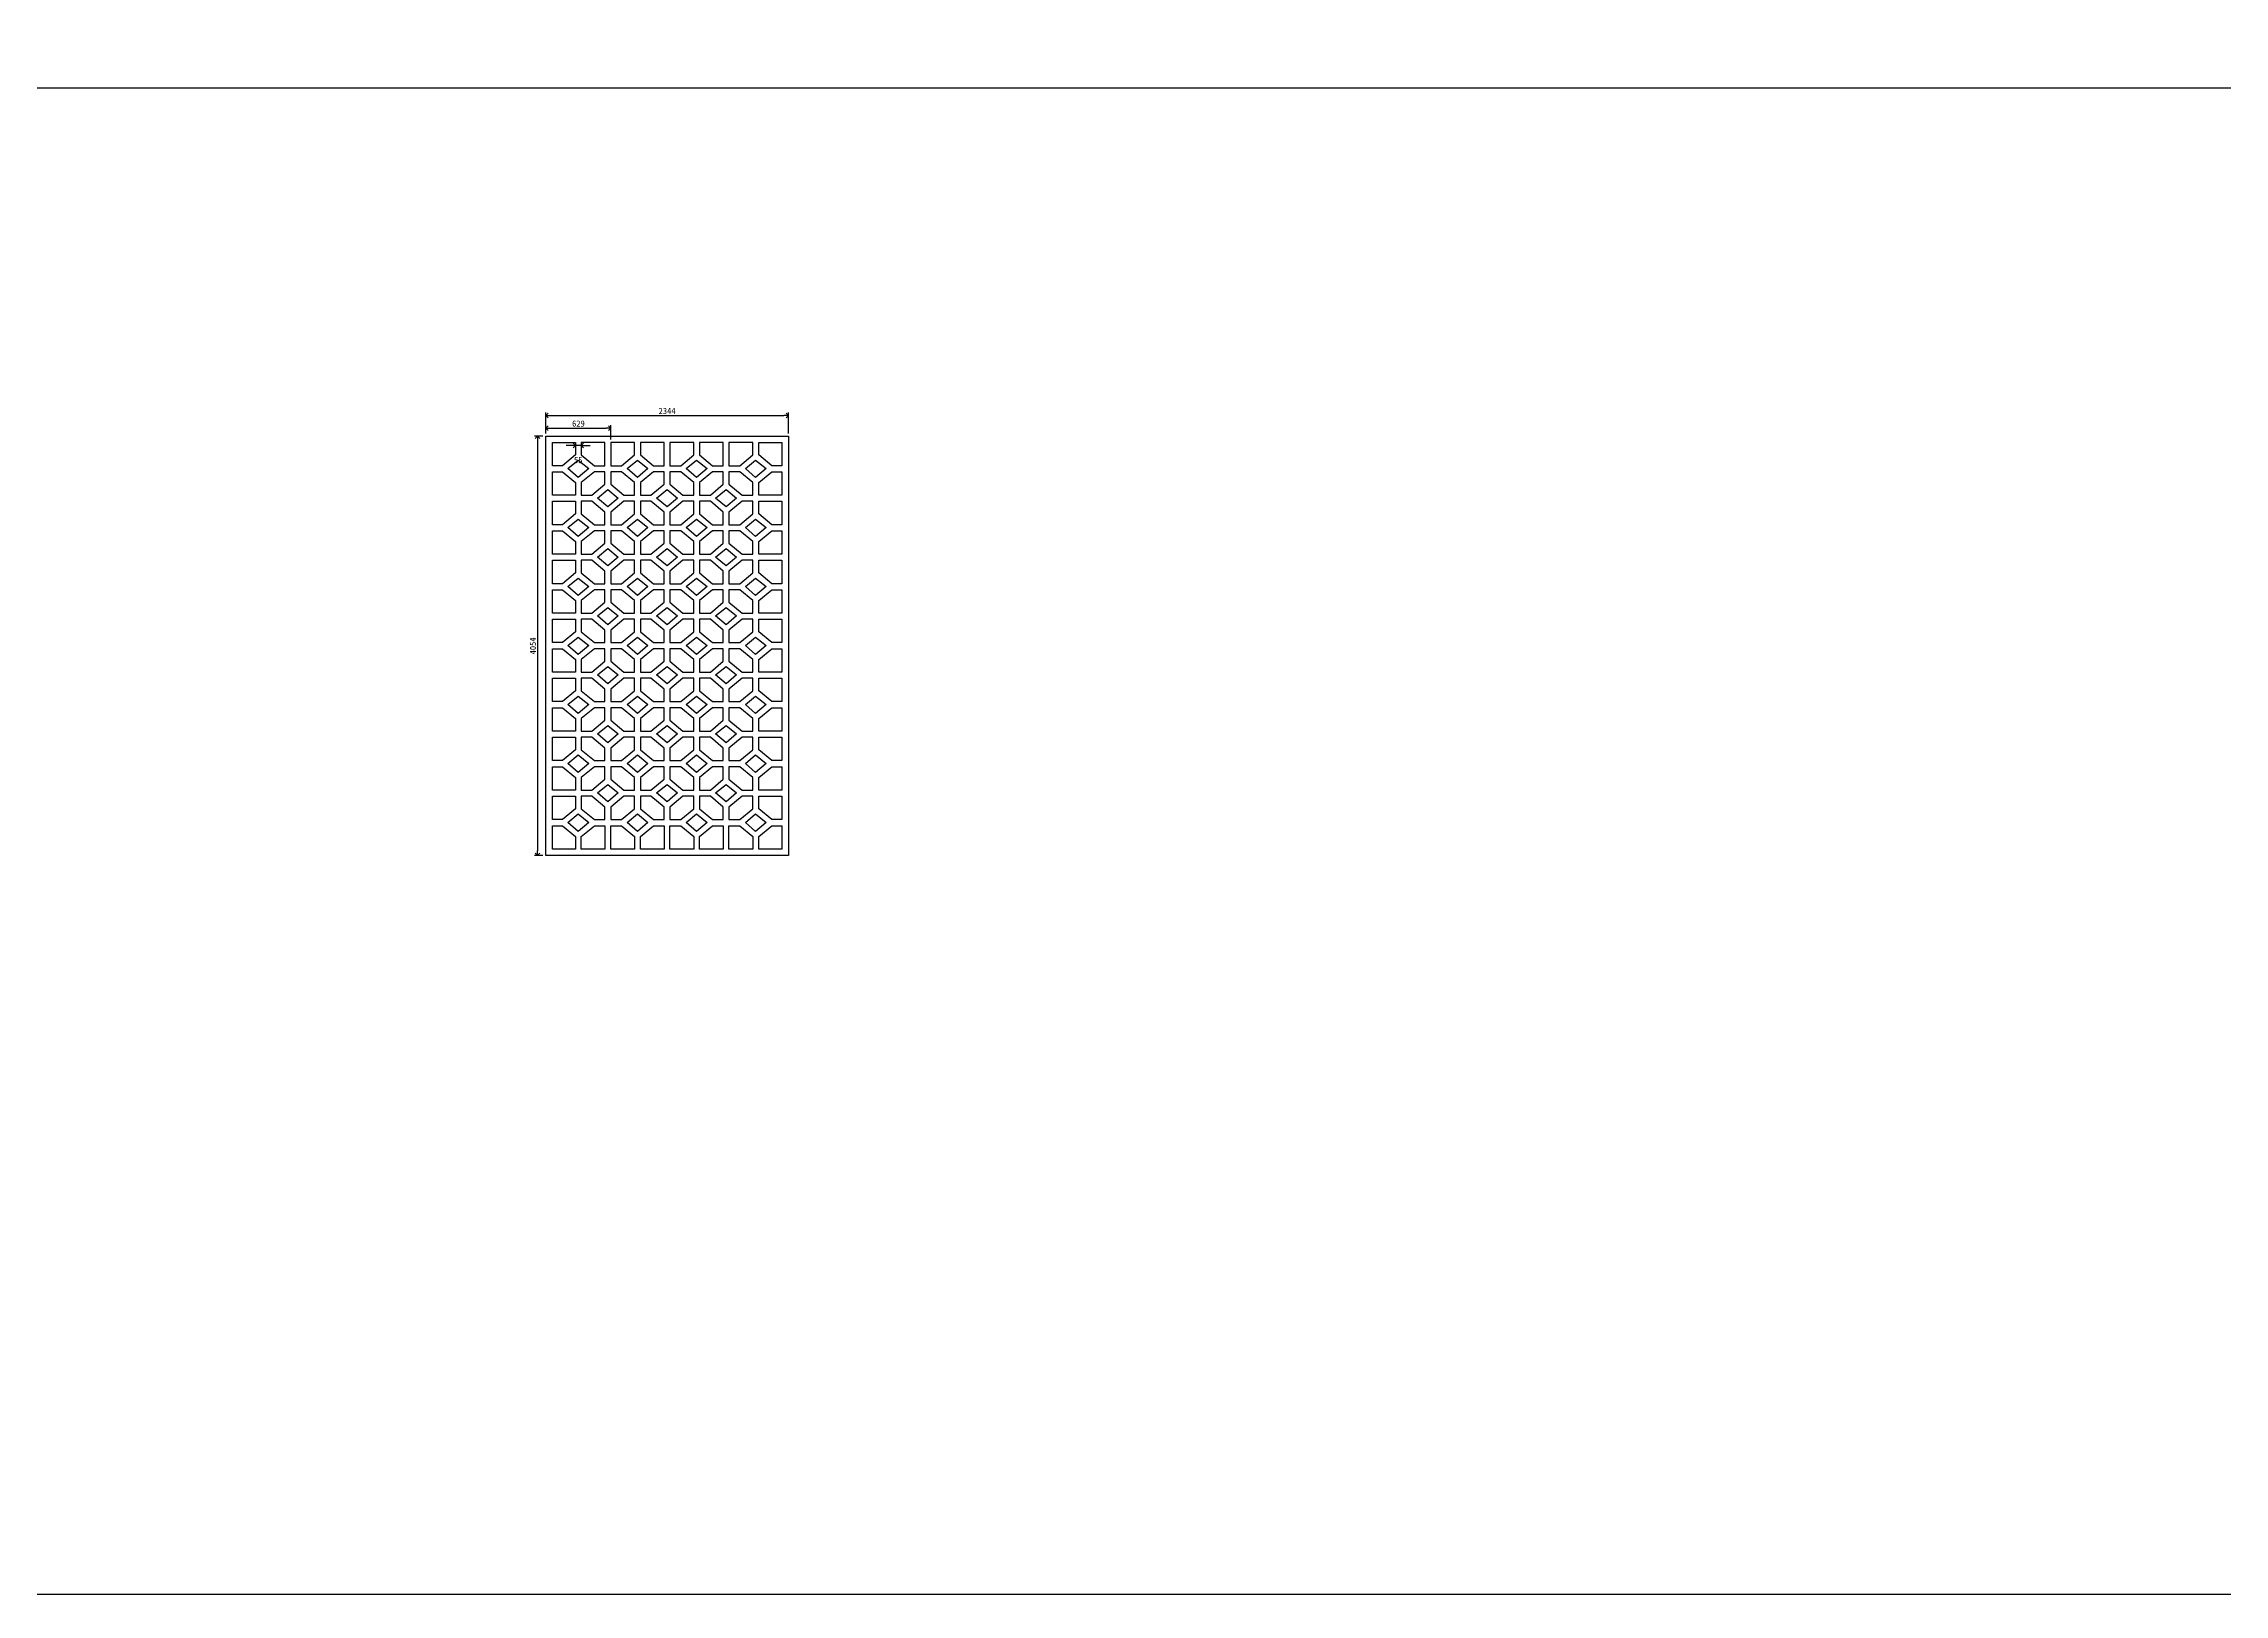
# Model space of a CAD drawing. Extents: x -66030 to 95157, y -13132 to 45879.
# Drawn here: x 10970 to 32047, y -13132 to 1858 of the extents above; entities that cross this region are included whole.
import ezdxf

# ---------------------------------------------------------------- set-up
doc = ezdxf.new("R2010")
doc.units = 0
doc.header["$LTSCALE"] = 100
doc.header["$MEASUREMENT"] = 0
doc.header["$PDMODE"] = 2
doc.header["$PDSIZE"] = -3
doc.layers.get('0').update_dxf_attribs({"linetype": 'CONTINUOUS'})
doc.layers.get('Defpoints').update_dxf_attribs({"linetype": 'CONTINUOUS'})
doc.layers.add('3', color=11, linetype='CONTINUOUS')
doc.styles.add('HZ', font='simhei.ttf')
doc.dimstyles.new('TEXT', dxfattribs={"dimscale": 8, "dimtxt": 2, "dimasz": 1.5, "dimexe": 1, "dimexo": 1, "dimgap": 0.5, "dimtad": 1, "dimdec": 0, "dimzin": 0, "dimdsep": 46, "dimtxsty": 'HZ', "dimblk": 'DOT', "dimblk1": 'OPEN90', "dimblk2": 'OPEN90', "dimsah": 1, "dimcen": 0, "dimclrd": 256, "dimclre": 256, "dimclrt": 7, "dimadec": 0, "dimazin": 0, "dimtfac": 0.5, "dimtdec": 0, "dimtmove": 2, "dimatfit": 3, "dimldrblk": 'OPEN90', "dimfxl": 1, "dimtolj": 1, "dimtzin": 0, "dimarcsym": 0})

# ---------------------------------------------------------------- blocks, each defined once
blk = doc.blocks.new('_OPEN90')
at = {"color": 0, "linetype": 'ByBlock'}
for p, q in [((0, 0), (-1, 0)), ((-0.5, 0.5), (0, 0)), ((0, 0), (-0.5, -0.5))]:
    blk.add_line(p, q, dxfattribs=at)
blk = doc.blocks.new('*D107')
at = {"layer": '3', "lineweight": -2, "transparency": 16777216}
for p, q in [((15824, -1907), (15824, -1708)), ((15869, -1738), (18123, -1738)), ((18168, -1910), (18168, -1708))]:
    blk.add_line(p, q, dxfattribs=at)
at = {"layer": 'Defpoints', "color": 0, "transparency": 16777216}
for p in [(18168, -1738), (15824, -1937), (18168, -1940)]:
    blk.add_point(p, dxfattribs=at)
at = {"layer": '3', "lineweight": -2, "transparency": 16777216, "xscale": 45, "yscale": 45, "zscale": 45, "rotation": 180}
blk.add_blockref('_OPEN90', (15824, -1738), dxfattribs=at)
at = {"layer": '3', "lineweight": -2, "transparency": 16777216, "xscale": 45, "yscale": 45, "zscale": 45}
blk.add_blockref('_OPEN90', (18168, -1738), dxfattribs=at)
at = {"layer": '3', "color": 7, "transparency": 16777216, "insert": (16996, -1693), "char_height": 60, "attachment_point": 5, "style": 'HZ'}
blk.add_mtext('\\A1;2344', dxfattribs=at)
blk = doc.blocks.new('*D108')
at = {"layer": '3', "lineweight": -2, "transparency": 16777216}
for p, q in [((15824, -1910), (15824, -1830)), ((15869, -1860), (16408, -1860)), ((16453, -1969), (16453, -1830))]:
    blk.add_line(p, q, dxfattribs=at)
at = {"layer": 'Defpoints', "color": 0, "transparency": 16777216}
for p in [(16453, -1860), (15824, -1940), (16453, -1999)]:
    blk.add_point(p, dxfattribs=at)
at = {"layer": '3', "lineweight": -2, "transparency": 16777216, "xscale": 45, "yscale": 45, "zscale": 45, "rotation": 180}
blk.add_blockref('_OPEN90', (15824, -1860), dxfattribs=at)
at = {"layer": '3', "lineweight": -2, "transparency": 16777216, "xscale": 45, "yscale": 45, "zscale": 45}
blk.add_blockref('_OPEN90', (16453, -1860), dxfattribs=at)
at = {"layer": '3', "color": 7, "transparency": 16777216, "insert": (16139, -1815), "char_height": 60, "attachment_point": 5, "style": 'HZ'}
blk.add_mtext('\\A1;629', dxfattribs=at)
blk = doc.blocks.new('*D109')
at = {"layer": '3', "lineweight": -2, "transparency": 16777216}
for p, q in [((16065, -2026), (16020, -2026)), ((16164, -2026), (16110, -2026)), ((16110, -2029), (16110, -2056)), ((16164, -2029), (16164, -2056)), ((16209, -2026), (16254, -2026))]:
    blk.add_line(p, q, dxfattribs=at)
at = {"layer": 'Defpoints', "color": 0, "transparency": 16777216}
for p in [(16110, -1999), (16110, -2026), (16164, -1999)]:
    blk.add_point(p, dxfattribs=at)
at = {"layer": '3', "lineweight": -2, "transparency": 16777216, "xscale": 45, "yscale": 45, "zscale": 45}
blk.add_blockref('_OPEN90', (16110, -2026), dxfattribs=at)
at = {"layer": '3', "lineweight": -2, "transparency": 16777216, "xscale": 45, "yscale": 45, "zscale": 45, "rotation": 180}
blk.add_blockref('_OPEN90', (16164, -2026), dxfattribs=at)
at = {"layer": '3', "color": 7, "transparency": 16777216, "insert": (16137, -2168), "char_height": 60, "attachment_point": 5, "style": 'HZ'}
blk.add_mtext('\\A1;55', dxfattribs=at)
blk = doc.blocks.new('*D110')
at = {"layer": '3', "lineweight": -2, "transparency": 16777216}
for p, q in [((15794, -1937), (15714, -1937)), ((15744, -1982), (15744, -5946)), ((15794, -5991), (15714, -5991))]:
    blk.add_line(p, q, dxfattribs=at)
at = {"layer": 'Defpoints', "color": 0, "transparency": 16777216}
for p in [(15824, -1937), (15744, -5991), (15824, -5991)]:
    blk.add_point(p, dxfattribs=at)
at = {"layer": '3', "lineweight": -2, "transparency": 16777216, "xscale": 45, "yscale": 45, "zscale": 45}
for p, rotation in [((15744, -1937), 90), ((15744, -5991), 270)]:
    blk.add_blockref('_OPEN90', p, dxfattribs=dict(at, rotation=rotation))
at = {"layer": '3', "color": 7, "transparency": 16777216, "insert": (15699, -3964), "char_height": 60, "attachment_point": 5, "rotation": 90, "style": 'HZ'}
blk.add_mtext('\\A1;4054', dxfattribs=at)

msp = doc.modelspace()

# ---------------------------------------------------------------- linework, layer by layer
at = {"layer": '3', "color": 2}
msp.add_line((-66009.4, 1429.7), (95156.9, 1429.7), dxfattribs=at)
msp.add_lwpolyline([(95156.9, -13132.3), (-66009.4, -13132.3), (-66009.4, 45878.9), (95156.9, 45878.9)], close=True, dxfattribs=at)
at = {"layer": '3'}
for points in [[(15824.4, -5991), (15824.4, -5987.1), (15824.4, -1940.5), (15824.4, -1936.6), (18168, -1936.6), (18168, -1940.5), (18168, -1940.5), (18168, -1971.7), (18168, -2221.7), (18168, -2280.3), (18168, -2506.8), (18168, -2565.4), (18168, -2792), (18168, -2850.6), (18168, -3077.1), (18168, -3135.7), (18168, -3362.3), (18168, -3420.8), (18168, -3647.4), (18168, -3706), (18168, -3932.5), (18168, -3991.1), (18168, -4217.7), (18168, -4276.2), (18168, -4502.8), (18168, -4561.4), (18168, -4787.9), (18168, -4846.5), (18168, -5073.1), (18168, -5131.7), (18168, -5358.2), (18168, -5416.8), (18168, -5643.3), (18168, -5701.9), (18168, -5987.1), (18168, -5987.1), (18168, -5991), (15824.4, -5991)], [(16109.6, -1999.1), (16109.6, -2116.2), (15984.6, -2221.7), (15886.9, -2221.7), (15886.9, -1999.1), (16109.6, -1999.1)], [(16164.3, -1999.1), (16164.3, -2116.2), (16293.2, -2221.7), (16394.7, -2221.7), (16394.7, -1999.1), (16164.3, -1999.1)], [(16453.3, -1999.1), (16453.3, -2221.7), (16554.9, -2221.7), (16679.8, -2116.2), (16679.8, -1999.1), (16453.3, -1999.1)], [(16863.4, -2221.7), (16968.9, -2221.7), (16968.9, -1999.1), (16738.4, -1999.1), (16738.4, -2116.2), (16863.4, -2221.7)], [(17023.6, -1999.1), (17023.6, -2221.7), (17129, -2221.7), (17254, -2116.2), (17254, -1999.1), (17023.6, -1999.1)], [(17433.7, -2221.7), (17539.2, -2221.7), (17539.2, -1999.1), (17308.7, -1999.1), (17308.7, -2116.2), (17433.7, -2221.7)], [(17824.3, -2116.2), (17824.3, -1999.1), (17593.8, -1999.1), (17593.8, -2221.7), (17699.3, -2221.7), (17824.3, -2116.2)], [(18105.5, -2221.7), (18007.9, -2221.7), (17882.9, -2116.2), (17882.9, -1999.1), (18105.5, -1999.1), (18105.5, -2221.7)], [(15886.9, -2280.3), (15984.6, -2280.3), (16109.6, -2385.8), (16109.6, -2506.8), (15886.9, -2506.8), (15886.9, -2280.3)], [(16035.4, -2249.1), (16136.9, -2167), (16238.5, -2249.1), (16136.9, -2335), (16035.4, -2249.1)], [(16164.3, -2385.8), (16164.3, -2506.8), (16269.7, -2506.8), (16394.7, -2401.4), (16394.7, -2280.3), (16293.2, -2280.3), (16164.3, -2385.8)], [(16578.3, -2506.8), (16679.8, -2506.8), (16679.8, -2385.8), (16554.9, -2280.3), (16453.3, -2280.3), (16453.3, -2401.4), (16578.3, -2506.8)], [(16609.5, -2249.1), (16711.1, -2167), (16808.7, -2249.1), (16711.1, -2335), (16609.5, -2249.1)], [(16738.4, -2385.8), (16738.4, -2506.8), (16840, -2506.8), (16968.9, -2401.4), (16968.9, -2280.3), (16863.4, -2280.3), (16738.4, -2385.8)], [(17148.6, -2506.8), (17254, -2506.8), (17254, -2385.8), (17129, -2280.3), (17023.6, -2280.3), (17023.6, -2401.4), (17148.6, -2506.8)], [(17179.8, -2249.1), (17281.4, -2167), (17382.9, -2249.1), (17281.4, -2335), (17179.8, -2249.1)], [(17308.7, -2385.8), (17308.7, -2506.8), (17414.2, -2506.8), (17539.2, -2401.4), (17539.2, -2280.3), (17433.7, -2280.3), (17308.7, -2385.8)], [(17722.7, -2506.8), (17824.3, -2506.8), (17824.3, -2385.8), (17699.3, -2280.3), (17593.8, -2280.3), (17593.8, -2401.4), (17722.7, -2506.8)], [(17754, -2249.1), (17851.6, -2167), (17953.2, -2249.1), (17851.6, -2335), (17754, -2249.1)], [(18105.5, -2506.8), (17882.9, -2506.8), (17882.9, -2385.8), (18007.9, -2280.3), (18105.5, -2280.3), (18105.5, -2506.8)], [(16324.4, -2534.2), (16422, -2452.2), (16523.6, -2534.2), (16422, -2620.1), (16324.4, -2534.2)], [(16894.7, -2534.2), (16996.2, -2452.2), (17097.8, -2534.2), (16996.2, -2620.1), (16894.7, -2534.2)], [(17464.9, -2534.2), (17566.5, -2452.2), (17668.1, -2534.2), (17566.5, -2620.1), (17464.9, -2534.2)], [(15886.9, -2565.4), (16109.6, -2565.4), (16109.6, -2686.5), (15984.6, -2792), (15886.9, -2792), (15886.9, -2565.4)], [(16035.4, -2819.3), (16136.9, -2737.3), (16238.5, -2819.3), (16136.9, -2905.3), (16035.4, -2819.3)], [(16269.7, -2565.4), (16164.3, -2565.4), (16164.3, -2686.5), (16293.2, -2792), (16394.7, -2792), (16394.7, -2670.9), (16269.7, -2565.4)], [(16453.3, -2670.9), (16453.3, -2792), (16554.9, -2792), (16679.8, -2686.5), (16679.8, -2565.4), (16578.3, -2565.4), (16453.3, -2670.9)], [(16609.5, -2819.3), (16711.1, -2737.3), (16808.7, -2819.3), (16711.1, -2905.3), (16609.5, -2819.3)], [(16863.4, -2792), (16968.9, -2792), (16968.9, -2670.9), (16840, -2565.4), (16738.4, -2565.4), (16738.4, -2686.5), (16863.4, -2792)], [(17023.6, -2670.9), (17023.6, -2792), (17129, -2792), (17254, -2686.5), (17254, -2565.4), (17148.6, -2565.4), (17023.6, -2670.9)], [(17179.8, -2819.3), (17281.4, -2737.3), (17382.9, -2819.3), (17281.4, -2905.3), (17179.8, -2819.3)], [(17433.7, -2792), (17539.2, -2792), (17539.2, -2670.9), (17414.2, -2565.4), (17308.7, -2565.4), (17308.7, -2686.5), (17433.7, -2792)], [(17824.3, -2686.5), (17824.3, -2565.4), (17722.7, -2565.4), (17593.8, -2670.9), (17593.8, -2792), (17699.3, -2792), (17824.3, -2686.5)], [(17754, -2819.3), (17851.6, -2737.3), (17953.2, -2819.3), (17851.6, -2905.3), (17754, -2819.3)], [(18105.5, -2792), (18007.9, -2792), (17882.9, -2686.5), (17882.9, -2565.4), (18105.5, -2565.4), (18105.5, -2792)], [(15886.9, -2850.6), (15984.6, -2850.6), (16109.6, -2956), (16109.6, -3077.1), (15886.9, -3077.1), (15886.9, -2850.6)], [(16164.3, -2956), (16164.3, -3077.1), (16269.7, -3077.1), (16394.7, -2971.7), (16394.7, -2850.6), (16293.2, -2850.6), (16164.3, -2956)], [(16578.3, -3077.1), (16679.8, -3077.1), (16679.8, -2956), (16554.9, -2850.6), (16453.3, -2850.6), (16453.3, -2971.7), (16578.3, -3077.1)], [(16738.4, -2956), (16738.4, -3077.1), (16840, -3077.1), (16968.9, -2971.7), (16968.9, -2850.6), (16863.4, -2850.6), (16738.4, -2956)], [(17148.6, -3077.1), (17254, -3077.1), (17254, -2956), (17129, -2850.6), (17023.6, -2850.6), (17023.6, -2971.7), (17148.6, -3077.1)], [(17308.7, -2956), (17308.7, -3077.1), (17414.2, -3077.1), (17539.2, -2971.7), (17539.2, -2850.6), (17433.7, -2850.6), (17308.7, -2956)], [(17722.7, -3077.1), (17824.3, -3077.1), (17824.3, -2956), (17699.3, -2850.6), (17593.8, -2850.6), (17593.8, -2971.7), (17722.7, -3077.1)], [(18105.5, -3077.1), (17882.9, -3077.1), (17882.9, -2956), (18007.9, -2850.6), (18105.5, -2850.6), (18105.5, -3077.1)], [(15886.9, -3135.7), (16109.6, -3135.7), (16109.6, -3256.8), (15984.6, -3362.3), (15886.9, -3362.3), (15886.9, -3135.7)], [(16269.7, -3135.7), (16164.3, -3135.7), (16164.3, -3256.8), (16293.2, -3362.3), (16394.7, -3362.3), (16394.7, -3241.2), (16269.7, -3135.7)], [(16324.4, -3104.5), (16422, -3022.4), (16523.6, -3104.5), (16422, -3190.4), (16324.4, -3104.5)], [(16453.3, -3241.2), (16453.3, -3362.3), (16554.9, -3362.3), (16679.8, -3256.8), (16679.8, -3135.7), (16578.3, -3135.7), (16453.3, -3241.2)], [(16863.4, -3362.3), (16968.9, -3362.3), (16968.9, -3241.2), (16840, -3135.7), (16738.4, -3135.7), (16738.4, -3256.8), (16863.4, -3362.3)], [(16894.7, -3104.5), (16996.2, -3022.4), (17097.8, -3104.5), (16996.2, -3190.4), (16894.7, -3104.5)], [(17023.6, -3241.2), (17023.6, -3362.3), (17129, -3362.3), (17254, -3256.8), (17254, -3135.7), (17148.6, -3135.7), (17023.6, -3241.2)], [(17433.7, -3362.3), (17539.2, -3362.3), (17539.2, -3241.2), (17414.2, -3135.7), (17308.7, -3135.7), (17308.7, -3256.8), (17433.7, -3362.3)], [(17464.9, -3104.5), (17566.5, -3022.4), (17668.1, -3104.5), (17566.5, -3190.4), (17464.9, -3104.5)], [(17824.3, -3256.8), (17824.3, -3135.7), (17722.7, -3135.7), (17593.8, -3241.2), (17593.8, -3362.3), (17699.3, -3362.3), (17824.3, -3256.8)], [(18105.5, -3362.3), (18007.9, -3362.3), (17882.9, -3256.8), (17882.9, -3135.7), (18105.5, -3135.7), (18105.5, -3362.3)], [(16035.4, -3389.6), (16136.9, -3307.6), (16238.5, -3389.6), (16136.9, -3475.5), (16035.4, -3389.6)], [(16609.5, -3389.6), (16711.1, -3307.6), (16808.7, -3389.6), (16711.1, -3475.5), (16609.5, -3389.6)], [(17179.8, -3389.6), (17281.4, -3307.6), (17382.9, -3389.6), (17281.4, -3475.5), (17179.8, -3389.6)], [(17754, -3389.6), (17851.6, -3307.6), (17953.2, -3389.6), (17851.6, -3475.5), (17754, -3389.6)], [(15886.9, -3420.8), (15984.6, -3420.8), (16109.6, -3526.3), (16109.6, -3647.4), (15886.9, -3647.4), (15886.9, -3420.8)], [(16164.3, -3526.3), (16164.3, -3647.4), (16269.7, -3647.4), (16394.7, -3541.9), (16394.7, -3420.8), (16293.2, -3420.8), (16164.3, -3526.3)], [(16578.3, -3647.4), (16679.8, -3647.4), (16679.8, -3526.3), (16554.9, -3420.8), (16453.3, -3420.8), (16453.3, -3541.9), (16578.3, -3647.4)], [(16738.4, -3526.3), (16738.4, -3647.4), (16840, -3647.4), (16968.9, -3541.9), (16968.9, -3420.8), (16863.4, -3420.8), (16738.4, -3526.3)], [(17148.6, -3647.4), (17254, -3647.4), (17254, -3526.3), (17129, -3420.8), (17023.6, -3420.8), (17023.6, -3541.9), (17148.6, -3647.4)], [(17308.7, -3526.3), (17308.7, -3647.4), (17414.2, -3647.4), (17539.2, -3541.9), (17539.2, -3420.8), (17433.7, -3420.8), (17308.7, -3526.3)], [(17722.7, -3647.4), (17824.3, -3647.4), (17824.3, -3526.3), (17699.3, -3420.8), (17593.8, -3420.8), (17593.8, -3541.9), (17722.7, -3647.4)], [(18105.5, -3647.4), (17882.9, -3647.4), (17882.9, -3526.3), (18007.9, -3420.8), (18105.5, -3420.8), (18105.5, -3647.4)], [(15886.9, -3706), (16109.6, -3706), (16109.6, -3827.1), (15984.6, -3932.5), (15886.9, -3932.5), (15886.9, -3706)], [(16269.7, -3706), (16164.3, -3706), (16164.3, -3827.1), (16293.2, -3932.5), (16394.7, -3932.5), (16394.7, -3811.4), (16269.7, -3706)], [(16324.4, -3674.7), (16422, -3592.7), (16523.6, -3674.7), (16422, -3760.7), (16324.4, -3674.7)], [(16453.3, -3811.4), (16453.3, -3932.5), (16554.9, -3932.5), (16679.8, -3827.1), (16679.8, -3706), (16578.3, -3706), (16453.3, -3811.4)], [(16863.4, -3932.5), (16968.9, -3932.5), (16968.9, -3811.4), (16840, -3706), (16738.4, -3706), (16738.4, -3827.1), (16863.4, -3932.5)], [(16894.7, -3674.7), (16996.2, -3592.7), (17097.8, -3674.7), (16996.2, -3760.7), (16894.7, -3674.7)], [(17023.6, -3811.4), (17023.6, -3932.5), (17129, -3932.5), (17254, -3827.1), (17254, -3706), (17148.6, -3706), (17023.6, -3811.4)], [(17433.7, -3932.5), (17539.2, -3932.5), (17539.2, -3811.4), (17414.2, -3706), (17308.7, -3706), (17308.7, -3827.1), (17433.7, -3932.5)], [(17464.9, -3674.7), (17566.5, -3592.7), (17668.1, -3674.7), (17566.5, -3760.7), (17464.9, -3674.7)], [(17824.3, -3827.1), (17824.3, -3706), (17722.7, -3706), (17593.8, -3811.4), (17593.8, -3932.5), (17699.3, -3932.5), (17824.3, -3827.1)], [(18105.5, -3932.5), (18007.9, -3932.5), (17882.9, -3827.1), (17882.9, -3706), (18105.5, -3706), (18105.5, -3932.5)], [(15886.9, -3991.1), (15984.6, -3991.1), (16109.6, -4096.6), (16109.6, -4217.7), (15886.9, -4217.7), (15886.9, -3991.1)], [(16035.4, -3959.9), (16136.9, -3877.8), (16238.5, -3959.9), (16136.9, -4045.8), (16035.4, -3959.9)], [(16164.3, -4096.6), (16164.3, -4217.7), (16269.7, -4217.7), (16394.7, -4112.2), (16394.7, -3991.1), (16293.2, -3991.1), (16164.3, -4096.6)], [(16578.3, -4217.7), (16679.8, -4217.7), (16679.8, -4096.6), (16554.9, -3991.1), (16453.3, -3991.1), (16453.3, -4112.2), (16578.3, -4217.7)], [(16609.5, -3959.9), (16711.1, -3877.8), (16808.7, -3959.9), (16711.1, -4045.8), (16609.5, -3959.9)], [(16738.4, -4096.6), (16738.4, -4217.7), (16840, -4217.7), (16968.9, -4112.2), (16968.9, -3991.1), (16863.4, -3991.1), (16738.4, -4096.6)], [(17148.6, -4217.7), (17254, -4217.7), (17254, -4096.6), (17129, -3991.1), (17023.6, -3991.1), (17023.6, -4112.2), (17148.6, -4217.7)], [(17179.8, -3959.9), (17281.4, -3877.8), (17382.9, -3959.9), (17281.4, -4045.8), (17179.8, -3959.9)], [(17308.7, -4096.6), (17308.7, -4217.7), (17414.2, -4217.7), (17539.2, -4112.2), (17539.2, -3991.1), (17433.7, -3991.1), (17308.7, -4096.6)], [(17722.7, -4217.7), (17824.3, -4217.7), (17824.3, -4096.6), (17699.3, -3991.1), (17593.8, -3991.1), (17593.8, -4112.2), (17722.7, -4217.7)], [(17754, -3959.9), (17851.6, -3877.8), (17953.2, -3959.9), (17851.6, -4045.8), (17754, -3959.9)], [(18105.5, -4217.7), (17882.9, -4217.7), (17882.9, -4096.6), (18007.9, -3991.1), (18105.5, -3991.1), (18105.5, -4217.7)], [(16324.4, -4245), (16422, -4163), (16523.6, -4245), (16422, -4330.9), (16324.4, -4245)], [(16894.7, -4245), (16996.2, -4163), (17097.8, -4245), (16996.2, -4330.9), (16894.7, -4245)], [(17464.9, -4245), (17566.5, -4163), (17668.1, -4245), (17566.5, -4330.9), (17464.9, -4245)], [(15886.9, -4276.2), (16109.6, -4276.2), (16109.6, -4397.3), (15984.6, -4502.8), (15886.9, -4502.8), (15886.9, -4276.2)], [(16269.7, -4276.2), (16164.3, -4276.2), (16164.3, -4397.3), (16293.2, -4502.8), (16394.7, -4502.8), (16394.7, -4381.7), (16269.7, -4276.2)], [(16453.3, -4381.7), (16453.3, -4502.8), (16554.9, -4502.8), (16679.8, -4397.3), (16679.8, -4276.2), (16578.3, -4276.2), (16453.3, -4381.7)], [(16863.4, -4502.8), (16968.9, -4502.8), (16968.9, -4381.7), (16840, -4276.2), (16738.4, -4276.2), (16738.4, -4397.3), (16863.4, -4502.8)], [(17023.6, -4381.7), (17023.6, -4502.8), (17129, -4502.8), (17254, -4397.3), (17254, -4276.2), (17148.6, -4276.2), (17023.6, -4381.7)], [(17433.7, -4502.8), (17539.2, -4502.8), (17539.2, -4381.7), (17414.2, -4276.2), (17308.7, -4276.2), (17308.7, -4397.3), (17433.7, -4502.8)], [(17824.3, -4397.3), (17824.3, -4276.2), (17722.7, -4276.2), (17593.8, -4381.7), (17593.8, -4502.8), (17699.3, -4502.8), (17824.3, -4397.3)], [(18105.5, -4502.8), (18007.9, -4502.8), (17882.9, -4397.3), (17882.9, -4276.2), (18105.5, -4276.2), (18105.5, -4502.8)], [(15886.9, -4561.4), (15984.6, -4561.4), (16109.6, -4666.8), (16109.6, -4787.9), (15886.9, -4787.9), (15886.9, -4561.4)], [(16035.4, -4530.1), (16136.9, -4448.1), (16238.5, -4530.1), (16136.9, -4616.1), (16035.4, -4530.1)], [(16164.3, -4666.8), (16164.3, -4787.9), (16269.7, -4787.9), (16394.7, -4682.5), (16394.7, -4561.4), (16293.2, -4561.4), (16164.3, -4666.8)], [(16578.3, -4787.9), (16679.8, -4787.9), (16679.8, -4666.8), (16554.9, -4561.4), (16453.3, -4561.4), (16453.3, -4682.5), (16578.3, -4787.9)], [(16609.5, -4530.1), (16711.1, -4448.1), (16808.7, -4530.1), (16711.1, -4616.1), (16609.5, -4530.1)], [(16738.4, -4666.8), (16738.4, -4787.9), (16840, -4787.9), (16968.9, -4682.5), (16968.9, -4561.4), (16863.4, -4561.4), (16738.4, -4666.8)], [(17148.6, -4787.9), (17254, -4787.9), (17254, -4666.8), (17129, -4561.4), (17023.6, -4561.4), (17023.6, -4682.5), (17148.6, -4787.9)], [(17179.8, -4530.1), (17281.4, -4448.1), (17382.9, -4530.1), (17281.4, -4616.1), (17179.8, -4530.1)], [(17308.7, -4666.8), (17308.7, -4787.9), (17414.2, -4787.9), (17539.2, -4682.5), (17539.2, -4561.4), (17433.7, -4561.4), (17308.7, -4666.8)], [(17722.7, -4787.9), (17824.3, -4787.9), (17824.3, -4666.8), (17699.3, -4561.4), (17593.8, -4561.4), (17593.8, -4682.5), (17722.7, -4787.9)], [(17754, -4530.1), (17851.6, -4448.1), (17953.2, -4530.1), (17851.6, -4616.1), (17754, -4530.1)], [(18105.5, -4787.9), (17882.9, -4787.9), (17882.9, -4666.8), (18007.9, -4561.4), (18105.5, -4561.4), (18105.5, -4787.9)], [(15886.9, -4846.5), (16109.6, -4846.5), (16109.6, -4967.6), (15984.6, -5073.1), (15886.9, -5073.1), (15886.9, -4846.5)], [(16269.7, -4846.5), (16164.3, -4846.5), (16164.3, -4967.6), (16293.2, -5073.1), (16394.7, -5073.1), (16394.7, -4952), (16269.7, -4846.5)], [(16324.4, -4815.3), (16422, -4733.2), (16523.6, -4815.3), (16422, -4901.2), (16324.4, -4815.3)], [(16453.3, -4952), (16453.3, -5073.1), (16554.9, -5073.1), (16679.8, -4967.6), (16679.8, -4846.5), (16578.3, -4846.5), (16453.3, -4952)], [(16863.4, -5073.1), (16968.9, -5073.1), (16968.9, -4952), (16840, -4846.5), (16738.4, -4846.5), (16738.4, -4967.6), (16863.4, -5073.1)], [(16894.7, -4815.3), (16996.2, -4733.2), (17097.8, -4815.3), (16996.2, -4901.2), (16894.7, -4815.3)], [(17023.6, -4952), (17023.6, -5073.1), (17129, -5073.1), (17254, -4967.6), (17254, -4846.5), (17148.6, -4846.5), (17023.6, -4952)], [(17433.7, -5073.1), (17539.2, -5073.1), (17539.2, -4952), (17414.2, -4846.5), (17308.7, -4846.5), (17308.7, -4967.6), (17433.7, -5073.1)], [(17464.9, -4815.3), (17566.5, -4733.2), (17668.1, -4815.3), (17566.5, -4901.2), (17464.9, -4815.3)], [(17824.3, -4967.6), (17824.3, -4846.5), (17722.7, -4846.5), (17593.8, -4952), (17593.8, -5073.1), (17699.3, -5073.1), (17824.3, -4967.6)], [(18105.5, -5073.1), (18007.9, -5073.1), (17882.9, -4967.6), (17882.9, -4846.5), (18105.5, -4846.5), (18105.5, -5073.1)], [(16035.4, -5100.4), (16136.9, -5018.4), (16238.5, -5100.4), (16136.9, -5186.3), (16035.4, -5100.4)], [(16609.5, -5100.4), (16711.1, -5018.4), (16808.7, -5100.4), (16711.1, -5186.3), (16609.5, -5100.4)], [(17179.8, -5100.4), (17281.4, -5018.4), (17382.9, -5100.4), (17281.4, -5186.3), (17179.8, -5100.4)], [(17754, -5100.4), (17851.6, -5018.4), (17953.2, -5100.4), (17851.6, -5186.3), (17754, -5100.4)], [(15886.9, -5131.7), (15984.6, -5131.7), (16109.6, -5237.1), (16109.6, -5358.2), (15886.9, -5358.2), (15886.9, -5131.7)], [(16164.3, -5237.1), (16164.3, -5358.2), (16269.7, -5358.2), (16394.7, -5252.7), (16394.7, -5131.7), (16293.2, -5131.7), (16164.3, -5237.1)], [(16578.3, -5358.2), (16679.8, -5358.2), (16679.8, -5237.1), (16554.9, -5131.7), (16453.3, -5131.7), (16453.3, -5252.7), (16578.3, -5358.2)], [(16738.4, -5237.1), (16738.4, -5358.2), (16840, -5358.2), (16968.9, -5252.7), (16968.9, -5131.7), (16863.4, -5131.7), (16738.4, -5237.1)], [(17148.6, -5358.2), (17254, -5358.2), (17254, -5237.1), (17129, -5131.7), (17023.6, -5131.7), (17023.6, -5252.7), (17148.6, -5358.2)], [(17308.7, -5237.1), (17308.7, -5358.2), (17414.2, -5358.2), (17539.2, -5252.7), (17539.2, -5131.7), (17433.7, -5131.7), (17308.7, -5237.1)], [(17722.7, -5358.2), (17824.3, -5358.2), (17824.3, -5237.1), (17699.3, -5131.7), (17593.8, -5131.7), (17593.8, -5252.7), (17722.7, -5358.2)], [(18105.5, -5358.2), (17882.9, -5358.2), (17882.9, -5237.1), (18007.9, -5131.7), (18105.5, -5131.7), (18105.5, -5358.2)], [(15886.9, -5416.8), (16109.6, -5416.8), (16109.6, -5537.9), (15984.6, -5643.3), (15886.9, -5643.3), (15886.9, -5416.8)], [(16293.2, -5643.3), (16394.7, -5643.3), (16394.7, -5522.3), (16269.7, -5416.8), (16164.3, -5416.8), (16164.3, -5537.9), (16293.2, -5643.3)], [(16324.4, -5385.5), (16422, -5303.5), (16523.6, -5385.5), (16422, -5471.5), (16324.4, -5385.5)], [(16453.3, -5522.3), (16453.3, -5643.3), (16554.9, -5643.3), (16679.8, -5537.9), (16679.8, -5416.8), (16578.3, -5416.8), (16453.3, -5522.3)], [(16863.4, -5643.3), (16968.9, -5643.3), (16968.9, -5522.3), (16840, -5416.8), (16738.4, -5416.8), (16738.4, -5537.9), (16863.4, -5643.3)], [(16894.7, -5385.5), (16996.2, -5303.5), (17097.8, -5385.5), (16996.2, -5471.5), (16894.7, -5385.5)], [(17023.6, -5522.3), (17023.6, -5643.3), (17129, -5643.3), (17254, -5537.9), (17254, -5416.8), (17148.6, -5416.8), (17023.6, -5522.3)], [(17433.7, -5643.3), (17539.2, -5643.3), (17539.2, -5522.3), (17414.2, -5416.8), (17308.7, -5416.8), (17308.7, -5537.9), (17433.7, -5643.3)], [(17464.9, -5385.5), (17566.5, -5303.5), (17668.1, -5385.5), (17566.5, -5471.5), (17464.9, -5385.5)], [(17593.8, -5522.3), (17593.8, -5643.3), (17699.3, -5643.3), (17824.3, -5537.9), (17824.3, -5416.8), (17722.7, -5416.8), (17593.8, -5522.3)], [(18105.5, -5643.3), (18007.9, -5643.3), (17882.9, -5537.9), (17882.9, -5416.8), (18105.5, -5416.8), (18105.5, -5643.3)], [(16035.4, -5670.7), (16136.9, -5588.7), (16238.5, -5670.7), (16136.9, -5756.6), (16035.4, -5670.7)], [(16609.5, -5670.7), (16711.1, -5588.7), (16808.7, -5670.7), (16711.1, -5756.6), (16609.5, -5670.7)], [(17179.8, -5670.7), (17281.4, -5588.7), (17382.9, -5670.7), (17281.4, -5756.6), (17179.8, -5670.7)], [(17754, -5670.7), (17851.6, -5588.7), (17953.2, -5670.7), (17851.6, -5756.6), (17754, -5670.7)], [(15886.9, -5701.9), (15984.6, -5701.9), (16109.6, -5807.4), (16109.6, -5928.5), (15886.9, -5928.5), (15886.9, -5701.9)], [(16164.3, -5928.5), (16164.3, -5807.4), (16293.2, -5701.9), (16394.7, -5701.9), (16394.7, -5928.5), (16164.3, -5928.5)], [(16453.3, -5928.5), (16453.3, -5701.9), (16554.9, -5701.9), (16679.8, -5807.4), (16679.8, -5928.5), (16453.3, -5928.5)], [(16738.4, -5928.5), (16738.4, -5807.4), (16863.4, -5701.9), (16968.9, -5701.9), (16968.9, -5928.5), (16738.4, -5928.5)], [(17023.6, -5928.5), (17023.6, -5701.9), (17129, -5701.9), (17254, -5807.4), (17254, -5928.5), (17023.6, -5928.5)], [(17308.7, -5928.5), (17308.7, -5807.4), (17433.7, -5701.9), (17539.2, -5701.9), (17539.2, -5928.5), (17308.7, -5928.5)], [(17593.8, -5928.5), (17593.8, -5701.9), (17699.3, -5701.9), (17824.3, -5807.4), (17824.3, -5928.5), (17593.8, -5928.5)], [(17882.9, -5928.5), (17882.9, -5807.4), (18007.9, -5701.9), (18105.5, -5701.9), (18105.5, -5928.5), (17882.9, -5928.5)]]:
    msp.add_lwpolyline(points, close=True, dxfattribs=at)

# ---------------------------------------------------------------- dimensions: what is measured, and where the dimension line sits
for base, p1, p2, picture, middle in [((18168, -1738.3), (15824.4, -1936.6), (18168, -1940.5), '*D107', (16996.2, -1693.3)), ((16453.3, -1859.8), (15824.4, -1940.5), (16453.3, -1999.1), '*D108', (16138.9, -1814.8)), ((16109.6, -2025.9), (16164.3, -1999.1), (16109.6, -1999.1), '*D109', (16136.9, -2168.4))]:
    dim = msp.add_linear_dim(base=base, p1=p1, p2=p2, dimstyle='TEXT', override={"dimscale": 30}, dxfattribs=at)
    dim.commit()
    dim.dimension.update_dxf_attribs({"geometry": picture, "text_midpoint": middle})
dim = msp.add_linear_dim(base=(15744, -5991), p1=(15824.4, -1936.6), p2=(15824.4, -5991), angle=90, dimstyle='TEXT', override={"dimscale": 30}, dxfattribs=at)
dim.commit()
dim.dimension.update_dxf_attribs({"geometry": '*D110', "text_midpoint": (15698.7, -3963.8)})

doc.saveas('drawing.dxf')
